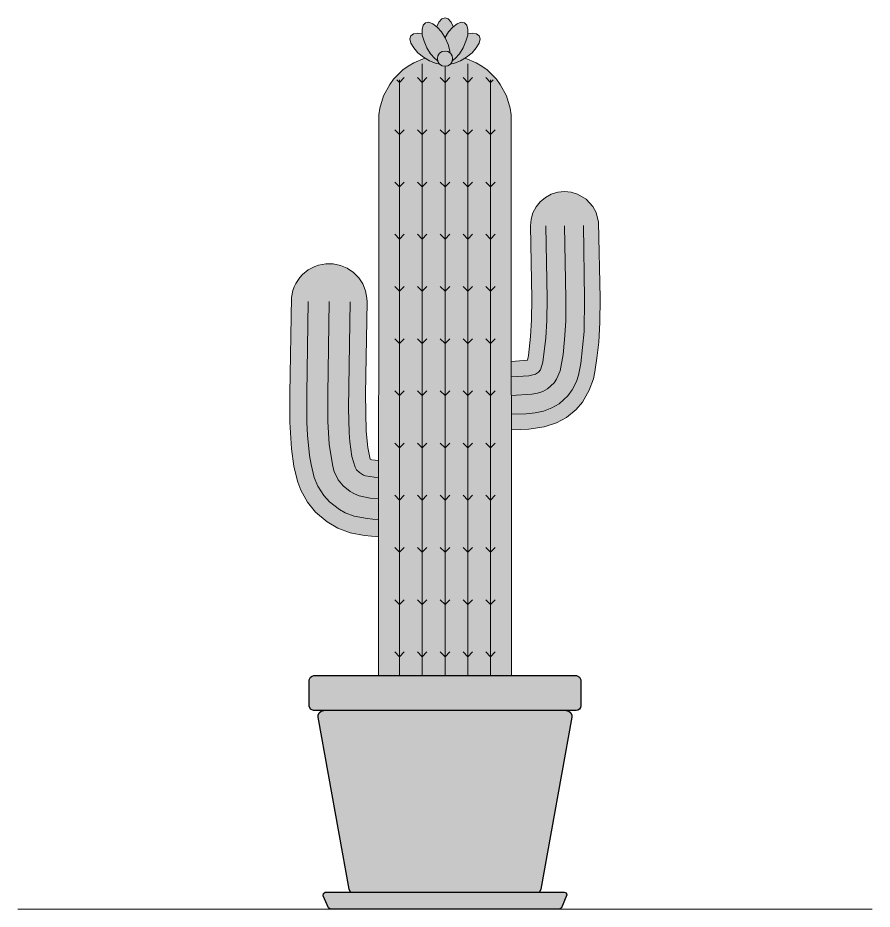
# Model space of a CAD drawing. Header units: centimetres. Extents: x 0 to 879, y -664 to 265.
# Drawn here: x 410 to 500, y -496.8 to -402.9 of the extents above; entities that cross this region are included whole.
import ezdxf

# ---------------------------------------------------------------- set-up
doc = ezdxf.new("R2010")
doc.units = ezdxf.units.CM
for name, color, linetype, lineweight, true_color in [('VEG-FLOR', 243, 'Continuous', 13, 0xb0486e), ('VEG-HOJAS', 117, 'Continuous', 18, 0x2e5e38), ('VEG-MACETA', 25, 'Continuous', 25, 0x745440), ('VEG-NERVIOS', 115, 'Continuous', 9, 0x528c5c), ('VEG-TEXTO', 47, 'Continuous', 18, 0x464646)]:
    doc.layers.add(name, color=color, linetype=linetype, lineweight=lineweight, true_color=true_color)
doc.layers.add('VEG-RELLENO', color=253, linetype='Continuous', true_color=0x96c896)

# ---------------------------------------------------------------- blocks, each defined once
blk = doc.blocks.new('VEG_Cactus_ALZADO')
at = {"layer": 'VEG-RELLENO', "true_color": 0xf5a3bc}
h = blk.add_hatch(color=231, dxfattribs=at)
h.dxf.hatch_style = 1
h.paths.add_polyline_path([(0.34, 93.78), (0.65, 93.44), (0.86, 92.97), (0.36, 92.41), (0, 91.83), (-0.36, 92.41), (-0.86, 92.97), (-0.65, 93.44), (-0.34, 93.78), (0, 93.9)])
at = {"layer": 'VEG-RELLENO', "true_color": 0xe595ad}
h = blk.add_hatch(color=241, dxfattribs=at)
h.dxf.hatch_style = 1
h.paths.add_polyline_path([(-1.71, 93.44), (-1.28, 93.28), (-0.82, 92.93), (-0.36, 92.41), (0.03, 91.78), (0.33, 91.1), (0.51, 90.44), (0.52, 90.19), (0.31, 90.34), (0, 90.4), (-0.31, 90.34), (-0.57, 90.17), (-0.74, 89.91), (-0.8, 89.6), (-0.75, 89.37), (-1.06, 89.6), (-1.51, 90.12), (-1.91, 90.75), (-2.21, 91.43), (-2.39, 92.09), (-2.42, 92.68), (-2.31, 93.12), (-2.07, 93.38)])
h = blk.add_hatch(color=241, dxfattribs=at)
h.dxf.hatch_style = 1
h.paths.add_polyline_path([(2.31, 93.12), (2.42, 92.68), (2.39, 92.09), (2.21, 91.43), (1.91, 90.75), (1.51, 90.12), (1.06, 89.6), (0.75, 89.37), (0.8, 89.6), (0.74, 89.91), (0.52, 90.19), (0.51, 90.44), (0.33, 91.1), (0, 91.83), (0.36, 92.41), (0.82, 92.93), (1.28, 93.28), (1.71, 93.44), (2.07, 93.38)])
at = {"layer": 'VEG-RELLENO', "true_color": 0xf5a3bc}
h = blk.add_hatch(color=231, dxfattribs=at)
h.dxf.hatch_style = 1
h.paths.add_polyline_path([(-3.31, 92.23), (-2.86, 92.29), (-2.39, 92.21), (-2.21, 91.43), (-1.91, 90.75), (-1.51, 90.12), (-1.06, 89.6), (-0.75, 89.37), (-0.56, 89.03), (-0.99, 89.11), (-1.63, 89.36), (-2.27, 89.75), (-2.85, 90.22), (-3.3, 90.73), (-3.6, 91.23), (-3.7, 91.68), (-3.6, 92.02)])
h = blk.add_hatch(color=231, dxfattribs=at)
h.dxf.hatch_style = 1
h.paths.add_polyline_path([(3.7, 91.68), (3.6, 91.23), (3.3, 90.73), (2.85, 90.22), (2.27, 89.75), (1.63, 89.36), (0.99, 89.11), (0.56, 89.03), (0.75, 89.37), (1.06, 89.6), (1.51, 90.12), (1.91, 90.75), (2.21, 91.43), (2.39, 92.21), (2.86, 92.29), (3.31, 92.23), (3.6, 92.02)])
at = {"layer": 'VEG-RELLENO', "true_color": 0xfad466}
h = blk.add_hatch(color=41, dxfattribs=at)
h.dxf.hatch_style = 1
h.paths.add_polyline_path([(0.74, 89.29), (0.57, 89.03), (0.31, 88.86), (0, 88.8), (-0.31, 88.86), (-0.57, 89.03), (-0.74, 89.29), (-0.8, 89.6), (-0.74, 89.91), (-0.57, 90.17), (-0.31, 90.34), (0, 90.4), (0.31, 90.34), (0.57, 90.17), (0.74, 89.91), (0.8, 89.6)])
at = {"layer": 'VEG-RELLENO', "true_color": 0x70aa68}
h = blk.add_hatch(color=83, dxfattribs=at)
h.dxf.hatch_style = 1
h.paths.add_polyline_path([(-6.87, 84.37), (-6.47, 85.68), (-6.17, 86.3), (-5.41, 87.44), (-4.44, 88.41), (-3.89, 88.82), (-3.3, 89.17), (-2.13, 89.66), (-1.63, 89.36), (-0.99, 89.11), (-0.56, 89.03), (-0.31, 88.86), (0, 88.8), (0.31, 88.86), (0.56, 89.03), (0.99, 89.11), (1.63, 89.36), (2.13, 89.66), (3.3, 89.17), (4.44, 88.41), (5.41, 87.44), (5.82, 86.89), (6.47, 85.68), (6.87, 84.37), (7, 83), (7, 24.6), (-7, 24.6), (-7, 83)])
at = {"layer": 'VEG-RELLENO', "true_color": 0x679c60}
h = blk.add_hatch(color=83, dxfattribs=at)
h.dxf.hatch_style = 1
h.paths.add_polyline_path([(7, 57.71), (8.69, 57.82), (8.94, 59.57), (9.08, 61.14), (9.13, 63.12), (9, 71.98), (9.06, 72.68), (9.27, 73.36), (9.59, 73.98), (10.04, 74.53), (10.58, 74.98), (11.2, 75.32), (11.87, 75.53), (12.58, 75.6), (13.28, 75.54), (13.96, 75.33), (14.87, 74.8), (15.58, 74.02), (15.92, 73.4), (16.18, 72.38), (16.33, 64.32), (16.27, 60.78), (15.9, 57.19), (15.63, 55.86), (15.37, 55.07), (15, 54.24), (14.31, 53.19), (13.43, 52.3), (12.51, 51.63), (11.74, 51.23), (10.44, 50.82), (8.82, 50.58), (7, 50.51)])
h = blk.add_hatch(color=83, dxfattribs=at)
h.dxf.hatch_style = 1
h.paths.add_polyline_path([(-7.86, 47.39), (-7, 47.25), (-7, 39.23), (-8.49, 39.36), (-9.99, 39.66), (-11.28, 40.13), (-12.43, 40.82), (-13.63, 41.84), (-14.48, 42.86), (-15.19, 44.14), (-15.5, 44.97), (-15.73, 45.8), (-15.91, 46.67), (-16.17, 48.51), (-16.34, 51.3), (-16.36, 54.33), (-16.18, 64.42), (-16.02, 65.19), (-15.89, 65.55), (-15.72, 65.91), (-15.28, 66.56), (-15.01, 66.85), (-14.4, 67.34), (-13.71, 67.71), (-13.34, 67.84), (-12.57, 67.98), (-11.78, 67.98), (-11.01, 67.82), (-10.29, 67.52), (-9.64, 67.08), (-9.09, 66.52), (-8.66, 65.86), (-8.36, 65.14), (-8.22, 64.37), (-8.2, 63.97), (-8.36, 54.25), (-8.34, 51.47), (-8.22, 49.41), (-8.03, 48.03)])
at = {"layer": 'VEG-RELLENO', "true_color": 0xd0845f}
h = blk.add_hatch(color=33, dxfattribs=at)
h.dxf.hatch_style = 1
h.paths.add_polyline_path([(14.31, 21.37), (14.16, 21.07), (14, 20.96), (13.81, 20.92), (-13.86, 20.92), (-14.16, 21.07), (-14.31, 21.37), (-14.31, 24.15), (-14.16, 24.45), (-14, 24.56), (-13.81, 24.6), (13.86, 24.6), (14.16, 24.45), (14.31, 24.15)])
at = {"layer": 'VEG-RELLENO', "true_color": 0xe08e66}
h = blk.add_hatch(color=11, dxfattribs=at)
h.dxf.hatch_style = 1
h.paths.add_polyline_path([(-9.97, 1.82), (-10.09, 2.09), (-13.37, 20.21), (-13.35, 20.5), (-13.16, 20.79), (-12.78, 20.92), (12.78, 20.92), (13.06, 20.85), (13.24, 20.7), (13.37, 20.44), (13.37, 20.21), (10.09, 2.09), (9.95, 1.8)])
at = {"layer": 'VEG-RELLENO', "true_color": 0xce835e}
h = blk.add_hatch(color=33, dxfattribs=at)
h.dxf.hatch_style = 1
h.paths.add_polyline_path([(12.03, 0), (-12.14, 0.03), (-12.27, 0.15), (-12.82, 1.41), (-12.8, 1.64), (-12.63, 1.79), (12.54, 1.8), (12.75, 1.71), (12.84, 1.52), (12.27, 0.15)])
at = {"layer": 'VEG-FLOR'}
for points in [[(-0.86, 92.97), (-0.65, 93.44), (-0.34, 93.78), (0, 93.9), (0.34, 93.78), (0.65, 93.44), (0.86, 92.97)], [(-0.75, 89.37), (-1.06, 89.6), (-1.51, 90.12), (-1.91, 90.75), (-2.21, 91.43), (-2.39, 92.09), (-2.42, 92.68), (-2.31, 93.12), (-2.07, 93.38), (-1.71, 93.44), (-1.28, 93.28), (-0.82, 92.93), (-0.36, 92.41), (0.03, 91.78), (0.33, 91.1), (0.51, 90.44), (0.52, 90.19)], [(0, 91.83), (0.36, 92.41), (0.82, 92.93), (1.28, 93.28), (1.71, 93.44), (2.07, 93.38), (2.31, 93.12), (2.42, 92.68), (2.39, 92.09), (2.21, 91.43), (1.91, 90.75), (1.51, 90.12), (1.06, 89.6), (0.75, 89.37)], [(-0.56, 89.03), (-0.99, 89.11), (-1.63, 89.36), (-2.27, 89.75), (-2.85, 90.22), (-3.3, 90.73), (-3.6, 91.23), (-3.7, 91.68), (-3.6, 92.02), (-3.31, 92.23), (-2.86, 92.29), (-2.39, 92.21)], [(2.39, 92.21), (2.86, 92.29), (3.31, 92.23), (3.6, 92.02), (3.7, 91.68), (3.6, 91.23), (3.3, 90.73), (2.85, 90.22), (2.27, 89.75), (1.63, 89.36), (0.99, 89.11), (0.56, 89.03)]]:
    blk.add_lwpolyline(points, dxfattribs=at)
blk.add_lwpolyline([(0.8, 89.6), (0.74, 89.29), (0.57, 89.03), (0.31, 88.86), (0, 88.8), (-0.31, 88.86), (-0.57, 89.03), (-0.74, 89.29), (-0.8, 89.6), (-0.74, 89.91), (-0.57, 90.17), (-0.31, 90.34), (0, 90.4), (0.31, 90.34), (0.57, 90.17), (0.74, 89.91)], close=True, dxfattribs=at)
at = {"layer": 'VEG-HOJAS'}
for points in [[(-7, 24.6), (-6.97, 83.69), (-6.87, 84.37), (-6.47, 85.68), (-5.82, 86.89), (-5.41, 87.44), (-4.44, 88.41), (-3.89, 88.82), (-3.3, 89.17), (-2.13, 89.66)], [(2.13, 89.66), (3.3, 89.17), (3.89, 88.82), (4.44, 88.41), (5.41, 87.44), (5.82, 86.89), (6.47, 85.68), (6.87, 84.37), (6.97, 83.69), (7, 24.6)], [(7, 57.71), (8.69, 57.82), (8.79, 58.34), (9.01, 60.33), (9.12, 62.07), (9.13, 64.28), (9, 71.98), (9.06, 72.68), (9.27, 73.36), (9.59, 73.98), (10.04, 74.53), (10.58, 74.98), (11.2, 75.32), (11.87, 75.53), (12.58, 75.6), (13.28, 75.54), (13.96, 75.33), (14.87, 74.8), (15.58, 74.02), (15.92, 73.4), (16.18, 72.38), (16.33, 64.36), (16.31, 61.82), (16.19, 59.72), (16.01, 58.06), (15.8, 56.61), (15.63, 55.86), (15.2, 54.66), (14.48, 53.41), (13.81, 52.65), (12.79, 51.8), (11.74, 51.23), (10.44, 50.82), (8.82, 50.58), (7, 50.51)], [(-7, 39.23), (-8.49, 39.36), (-9.99, 39.66), (-11.28, 40.13), (-12.43, 40.82), (-13.63, 41.84), (-14.48, 42.86), (-15.19, 44.14), (-15.5, 44.97), (-15.73, 45.8), (-15.91, 46.67), (-16.17, 48.51), (-16.34, 51.3), (-16.36, 54.33), (-16.18, 64.42), (-16.02, 65.19), (-15.89, 65.55), (-15.72, 65.91), (-15.28, 66.56), (-15.01, 66.85), (-14.4, 67.34), (-13.71, 67.71), (-13.34, 67.84), (-12.57, 67.98), (-11.78, 67.98), (-11.01, 67.82), (-10.29, 67.52), (-9.64, 67.08), (-9.09, 66.52), (-8.66, 65.86), (-8.36, 65.14), (-8.22, 64.37), (-8.2, 63.97), (-8.36, 54.25), (-8.3, 50.34), (-8.12, 48.64), (-7.88, 47.42), (-7.7, 47.33), (-7, 47.25)]]:
    blk.add_lwpolyline(points, dxfattribs=at)
at = {"layer": 'VEG-MACETA'}
for points in [[(14.31, 21.42), (14.27, 21.23), (14.16, 21.07), (14, 20.96), (13.81, 20.92), (-13.86, 20.92), (-14.16, 21.07), (-14.31, 21.37), (-14.31, 24.15), (-14.16, 24.45), (-14, 24.56), (-13.81, 24.6), (13.86, 24.6), (14.16, 24.45), (14.31, 24.15)], [(-12.01, 0), (-12.14, 0.03), (-12.27, 0.15), (-12.82, 1.41), (-12.8, 1.64), (-12.63, 1.79), (12.54, 1.8), (12.75, 1.71), (12.84, 1.52), (12.27, 0.15), (12.03, 0)]]:
    blk.add_lwpolyline(points, close=True, dxfattribs=at)
for points in [[(-9.95, 1.8), (-10.09, 2.09), (-13.37, 20.21), (-13.37, 20.44), (-13.24, 20.7), (-13.06, 20.85), (-12.78, 20.92)], [(12.78, 20.92), (13.06, 20.85), (13.24, 20.7), (13.37, 20.44), (13.37, 20.21), (10.09, 2.09), (9.95, 1.8)]]:
    blk.add_lwpolyline(points, dxfattribs=at)
at = {"layer": 'VEG-NERVIOS'}
for points in [[(-2.4, 24.6), (-2.4, 89.04)], [(0, 24.6), (0, 88.8)], [(2.4, 24.6), (2.4, 89.04)], [(-5.07, 87.37), (-4.8, 87.1), (-4.3, 87.6)], [(-4.8, 24.6), (-4.8, 87.37)], [(-2.9, 87.6), (-2.4, 87.1), (-1.9, 87.6)], [(-0.5, 87.6), (0, 87.1), (0.5, 87.6)], [(1.9, 87.6), (2.4, 87.1), (2.9, 87.6)], [(4.3, 87.6), (4.8, 87.1), (5.07, 87.37)], [(4.8, 24.6), (4.8, 87.37)], [(-5.3, 82.1), (-4.8, 81.6), (-4.3, 82.1)], [(-2.9, 82.1), (-2.4, 81.6), (-1.9, 82.1)], [(-0.5, 82.1), (0, 81.6), (0.5, 82.1)], [(1.9, 82.1), (2.4, 81.6), (2.9, 82.1)], [(4.3, 82.1), (4.8, 81.6), (5.3, 82.1)], [(-5.3, 76.6), (-4.8, 76.1), (-4.3, 76.6)], [(-2.9, 76.6), (-2.4, 76.1), (-1.9, 76.6)], [(-0.5, 76.6), (0, 76.1), (0.5, 76.6)], [(1.9, 76.6), (2.4, 76.1), (2.9, 76.6)], [(4.3, 76.6), (4.8, 76.1), (5.3, 76.6)], [(7, 52.13), (8.54, 52.19), (9.5, 52.29), (10.37, 52.48), (11.26, 52.8), (12.03, 53.25), (12.95, 54.09), (13.4, 54.7), (13.84, 55.6), (14.05, 56.24), (14.3, 57.47), (14.65, 60.84), (14.71, 64.31), (14.58, 72.01)], [(7, 54.11), (9.13, 54.24), (9.76, 54.36), (10.32, 54.54), (10.8, 54.8), (11.51, 55.45), (11.76, 55.82), (12.12, 56.7), (12.44, 58.45), (12.6, 60), (12.72, 61.96), (12.73, 64.31), (12.6, 72)], [(7, 56.09), (8.83, 56.2), (9.54, 56.37), (9.85, 56.57), (10.05, 56.82), (10.31, 57.62), (10.63, 60.18), (10.74, 62.02), (10.75, 64.29), (10.62, 71.99)], [(-5.3, 71.1), (-4.8, 70.6), (-4.3, 71.1)], [(-2.9, 71.1), (-2.4, 70.6), (-1.9, 71.1)], [(-0.5, 71.1), (0, 70.6), (0.5, 71.1)], [(1.9, 71.1), (2.4, 70.6), (2.9, 71.1)], [(4.3, 71.1), (4.8, 70.6), (5.3, 71.1)], [(-5.3, 65.6), (-4.8, 65.1), (-4.3, 65.6)], [(-2.9, 65.6), (-2.4, 65.1), (-1.9, 65.6)], [(-0.5, 65.6), (0, 65.1), (0.5, 65.6)], [(1.9, 65.6), (2.4, 65.1), (2.9, 65.6)], [(4.3, 65.6), (4.8, 65.1), (5.3, 65.6)], [(-7, 41.03), (-8.21, 41.14), (-9.57, 41.41), (-10.5, 41.75), (-11.11, 42.1), (-12.16, 42.92), (-12.78, 43.59), (-13.4, 44.57), (-13.77, 45.47), (-14.11, 46.84), (-14.27, 47.81), (-14.48, 49.92), (-14.54, 51.27), (-14.56, 54.31), (-14.4, 64.01)], [(-7, 43.23), (-7.87, 43.31), (-9.04, 43.54), (-9.55, 43.74), (-10, 44), (-10.72, 44.58), (-11.26, 45.23), (-11.66, 46.09), (-11.82, 46.64), (-12.2, 49), (-12.34, 51.36), (-12.36, 54.28), (-12.2, 64)], [(-7, 45.44), (-8.39, 45.65), (-8.6, 45.73), (-8.99, 46), (-9.32, 46.3), (-9.48, 46.57), (-9.8, 47.7), (-10.01, 49.22), (-10.09, 50.23), (-10.16, 52.78), (-10, 63.99)], [(-5.3, 60.1), (-4.8, 59.6), (-4.3, 60.1)], [(-2.9, 60.1), (-2.4, 59.6), (-1.9, 60.1)], [(-0.5, 60.1), (0, 59.6), (0.5, 60.1)], [(1.9, 60.1), (2.4, 59.6), (2.9, 60.1)], [(4.3, 60.1), (4.8, 59.6), (5.3, 60.1)], [(-5.3, 54.6), (-4.8, 54.1), (-4.3, 54.6)], [(-2.9, 54.6), (-2.4, 54.1), (-1.9, 54.6)], [(-0.5, 54.6), (0, 54.1), (0.5, 54.6)], [(1.9, 54.6), (2.4, 54.1), (2.9, 54.6)], [(4.3, 54.6), (4.8, 54.1), (5.3, 54.6)], [(-5.3, 49.1), (-4.8, 48.6), (-4.3, 49.1)], [(-2.9, 49.1), (-2.4, 48.6), (-1.9, 49.1)], [(-0.5, 49.1), (0, 48.6), (0.5, 49.1)], [(1.9, 49.1), (2.4, 48.6), (2.9, 49.1)], [(4.3, 49.1), (4.8, 48.6), (5.3, 49.1)], [(-5.3, 43.6), (-4.8, 43.1), (-4.3, 43.6)], [(-2.9, 43.6), (-2.4, 43.1), (-1.9, 43.6)], [(-0.5, 43.6), (0, 43.1), (0.5, 43.6)], [(1.9, 43.6), (2.4, 43.1), (2.9, 43.6)], [(4.3, 43.6), (4.8, 43.1), (5.3, 43.6)], [(-5.3, 38.1), (-4.8, 37.6), (-4.3, 38.1)], [(-2.9, 38.1), (-2.4, 37.6), (-1.9, 38.1)], [(-0.5, 38.1), (0, 37.6), (0.5, 38.1)], [(1.9, 38.1), (2.4, 37.6), (2.9, 38.1)], [(4.3, 38.1), (4.8, 37.6), (5.3, 38.1)], [(-5.3, 32.6), (-4.8, 32.1), (-4.3, 32.6)], [(-2.9, 32.6), (-2.4, 32.1), (-1.9, 32.6)], [(-0.5, 32.6), (0, 32.1), (0.5, 32.6)], [(1.9, 32.6), (2.4, 32.1), (2.9, 32.6)], [(4.3, 32.6), (4.8, 32.1), (5.3, 32.6)], [(-5.3, 27.1), (-4.8, 26.6), (-4.3, 27.1)], [(-2.9, 27.1), (-2.4, 26.6), (-1.9, 27.1)], [(-0.5, 27.1), (0, 26.6), (0.5, 27.1)], [(1.9, 27.1), (2.4, 26.6), (2.9, 27.1)], [(4.3, 27.1), (4.8, 26.6), (5.3, 27.1)]]:
    blk.add_lwpolyline(points, dxfattribs=at)

msp = doc.modelspace()

# ---------------------------------------------------------------- linework, layer by layer
at = {"layer": 'VEG-TEXTO'}
msp.add_line((410, -496.846), (500, -496.846), dxfattribs=at)

# ---------------------------------------------------------------- block references
msp.add_blockref('VEG_Cactus_ALZADO', (455, -496.846))

doc.saveas('drawing.dxf')
